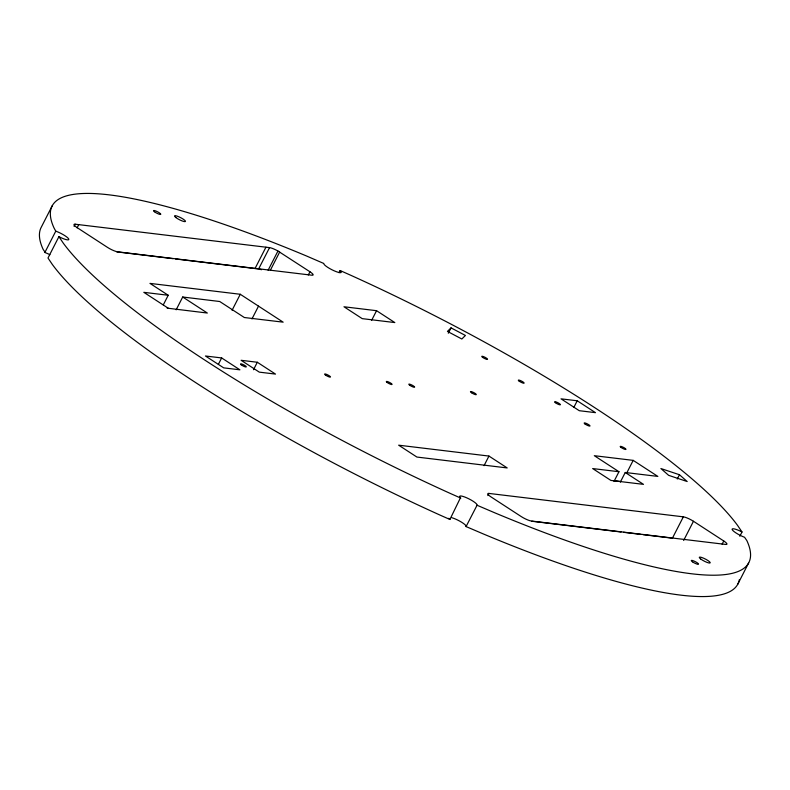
<?xml version="1.0" encoding="UTF-8"?>
<svg xmlns="http://www.w3.org/2000/svg" width="790" height="790" viewBox="0 0 790 790"><rect width="100%" height="100%" fill="white"/><g stroke="black" fill="none" stroke-linecap="round" stroke-linejoin="round"><path stroke-width="1.19" d="M52.259 205.736L41.337 227.086A391.327 76.679 27.1 0 0 43.183 249.462L45.435 252.721A9.786 1.916 27.1 0 1 49.889 254.696M44.842 252.524L55.764 231.174L54.105 228.113A391.327 76.679 27.1 0 1 306.283 255.891L323.831 263.485A9.786 1.916 27.1 0 0 334.101 270.782A9.786 1.916 27.1 0 0 340.47 270.861L340.095 270.536L338.999 272.668M739.341 579.672A391.327 76.679 27.1 0 1 483.717 534.109L466.07 526.575L477.091 505.156A9.786 1.916 27.1 0 0 466.821 497.868A9.786 1.916 27.1 0 0 460.452 497.789L449.905 519.465L440.711 515.396A391.327 76.679 27.1 0 1 52.328 264.453L47.993 258.014L58.914 236.664L59.359 236.901A9.786 1.916 27.1 0 0 68.7 238.945A9.786 1.916 27.1 0 0 56.357 231.371L55.764 231.174M74.062 226.335L75.149 224.202L269.548 247.625A8.157 1.6 27.1 0 1 277.952 251.023L309.957 271.77A8.157 1.6 27.1 0 1 311.971 275.226L117.582 251.812A8.157 1.6 27.1 0 1 107.47 247.369L77.173 227.658A8.157 1.6 27.1 0 1 75.149 224.202M77.114 227.836L78.753 224.637M163.303 304.871L168.221 295.262L149.972 283.393L240.269 294.275L283.156 322.162L244.347 317.521L219.729 301.513L182.707 297.01L176.15 309.818M232.072 310.282L240.269 294.275M255.022 268.541L265.944 247.191M269.548 247.625L258.616 268.975L175.499 258.962M218.376 364.348L221.654 357.939L239.903 369.819L223.698 367.863L205.449 355.994L221.654 357.939M268.116 270.239L277.952 251.023M270.377 270.21L279.66 252.059M251.961 318.953L258.518 306.145M253.491 369.73L257.313 362.255L275.512 374.095L259.318 372.139L241.118 360.299L257.313 362.255M308.317 274.969L309.957 271.77M371.646 320.306L376.563 310.697L394.812 322.567L362.225 318.637L343.976 306.767L376.563 310.697M448.305 333.212L451.031 327.87L465.419 335.474L461.824 338.999L447.436 331.405L451.031 327.87M484.043 465.675L488.951 456.067L507.2 467.937L416.903 457.055L398.654 445.185L488.951 456.067M487.855 495.557L488.951 493.424L683.34 516.838A8.157 1.6 27.1 0 1 693.462 521.272L723.759 540.982A8.157 1.6 27.1 0 1 725.773 544.448L531.384 521.025A8.157 1.6 27.1 0 1 521.262 516.591L490.965 496.88A8.157 1.6 27.1 0 1 488.951 493.424M573.945 407.186L577.223 400.787L595.472 412.656L579.277 410.701L561.028 398.832L577.223 400.787M614.047 481.337L618.965 471.729L594.307 455.692L633.185 460.373L657.843 476.41L625.245 472.489L620.328 482.098M626.628 473.18L633.185 460.373M677.277 479.007L679.459 474.741L660.904 468.539L668.636 475.333L687.191 481.535L679.459 474.741M683.34 516.838L672.418 538.188L643.07 534.652M683.626 540.488L693.462 521.272M722.119 544.192L723.759 540.982M739.825 536.252L742.008 531.986L737.672 525.548A391.327 76.679 27.1 0 0 349.289 274.604L340.095 270.536M737.742 584.264L748.663 562.914M466.07 526.575L466.169 526.515A9.786 1.916 27.1 0 0 461.459 522.131A9.786 1.916 27.1 0 0 451.801 517.697M116.762 251.882L173.05 258.666M168.221 295.262L143.82 292.33L168.458 308.357M167.115 308.13L207.336 313.038L182.707 297.01M618.965 471.729L592.658 468.559L610.907 480.429L643.495 484.359L625.245 472.489M613.751 480.695L621.049 481.574M531.818 521.252L621.068 532.006M623.517 532.302L640.631 534.366M477.002 505.225L494.649 512.759A391.327 76.679 27.1 0 0 746.817 540.538L744.565 537.279A9.786 1.916 27.1 0 1 732.221 529.705A9.786 1.916 27.1 0 1 741.573 531.749L742.008 531.986M460.837 498.115L451.643 494.046A391.327 76.679 27.1 0 1 63.249 243.103L58.914 236.664M449.905 519.465L449.53 519.139A9.786 1.916 27.1 0 1 448.829 518.27M259.871 269.232A8.157 1.6 27.1 0 1 261.46 269.746M154.396 211.72A4.078 0.8 27.1 0 0 160.597 214.446A4.078 0.8 27.1 0 0 156.44 211.256A4.078 0.8 27.1 0 0 154.396 211.72M175.903 217.556A6.113 1.195 27.1 0 0 185.196 221.625A6.113 1.195 27.1 0 0 178.945 216.835A6.113 1.195 27.1 0 0 175.903 217.556M700.651 558.955A6.113 1.195 27.1 0 0 709.943 563.033A6.113 1.195 27.1 0 0 703.702 558.244A6.113 1.195 27.1 0 0 700.651 558.955M692.455 561.808A4.078 0.8 27.1 0 0 698.469 564.267A4.078 0.8 27.1 0 0 693.788 560.949A4.078 0.8 27.1 0 0 692.455 561.808M621.078 447.446A3.259 0.642 27.1 0 0 625.907 449.441A3.259 0.642 27.1 0 0 622.214 446.804A3.259 0.642 27.1 0 0 621.078 447.446M585.094 424.042A3.259 0.642 27.1 0 0 589.933 426.037A3.259 0.642 27.1 0 0 586.239 423.391A3.259 0.642 27.1 0 0 585.094 424.042M482.651 357.376A3.259 0.642 27.1 0 0 487.479 359.371A3.259 0.642 27.1 0 0 483.786 356.725A3.259 0.642 27.1 0 0 482.651 357.376M519.227 381.185A3.259 0.642 27.1 0 0 524.066 383.18A3.259 0.642 27.1 0 0 520.363 380.533A3.259 0.642 27.1 0 0 519.227 381.185M241.217 364.802A3.259 0.642 27.1 0 0 246.174 366.975A3.259 0.642 27.1 0 0 242.836 364.427A3.259 0.642 27.1 0 0 241.217 364.802M387.011 382.37A3.259 0.642 27.1 0 0 391.968 384.542A3.259 0.642 27.1 0 0 388.631 381.995A3.259 0.642 27.1 0 0 387.011 382.37M555.321 402.653A3.259 0.642 27.1 0 0 560.278 404.826A3.259 0.642 27.1 0 0 556.94 402.268A3.259 0.642 27.1 0 0 555.321 402.653M409.526 385.086A3.259 0.642 27.1 0 0 414.483 387.258A3.259 0.642 27.1 0 0 411.156 384.7A3.259 0.642 27.1 0 0 409.526 385.086M471.462 392.729A3.259 0.642 27.1 0 0 476.232 394.635A3.259 0.642 27.1 0 0 472.381 391.959A3.259 0.642 27.1 0 0 471.462 392.729M325.371 374.944A3.259 0.642 27.1 0 0 330.329 377.116A3.259 0.642 27.1 0 0 327.001 374.559A3.259 0.642 27.1 0 0 325.371 374.944"/></g></svg>
